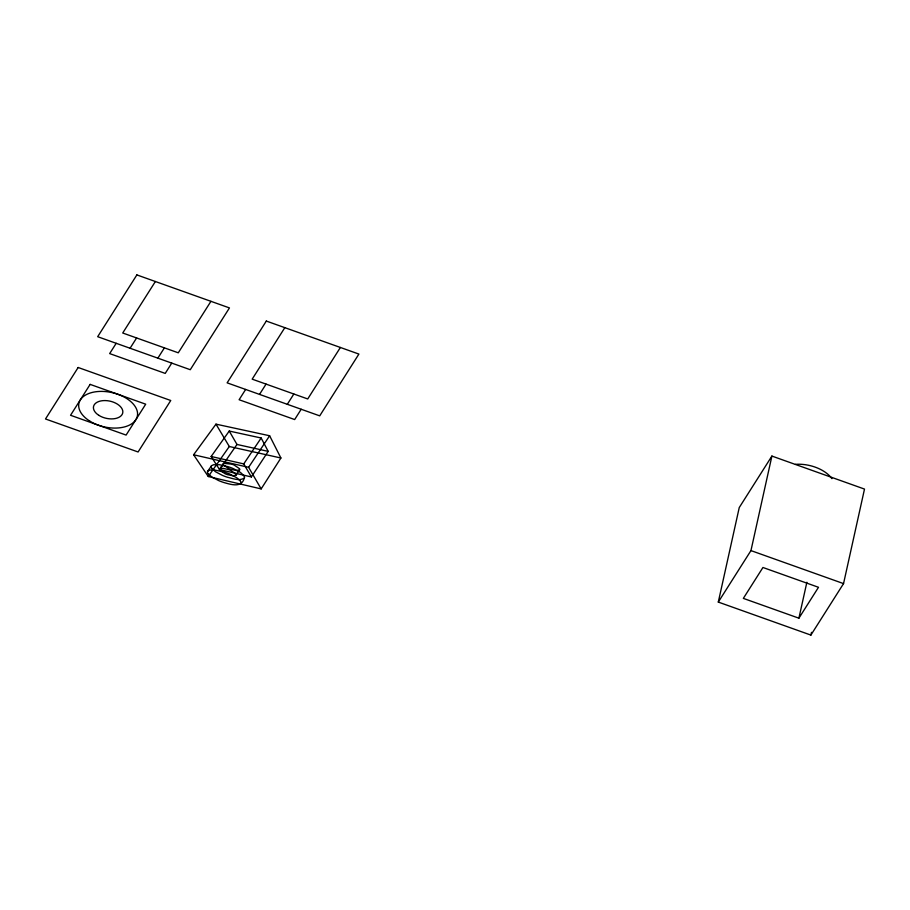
<?xml version="1.0" encoding="UTF-8"?>
<svg xmlns="http://www.w3.org/2000/svg" width="910" height="910" viewBox="0 0 910 910"><rect width="100%" height="100%" fill="white"/><g stroke="black" fill="none" stroke-linecap="round" stroke-linejoin="round"><path stroke-width="1.36" d="M718.297 602.079L739.25 507.564L771.908 456.069L864.5 489.079L843.547 583.606L810.89 635.089L718.297 602.079L750.955 550.596L771.908 456.069M798.9 618.186L818.499 587.291L762.944 567.487L743.345 598.382L798.9 618.186L806.874 582.264M810.89 635.089L811.504 632.348M116.196 343.298L109.666 353.592L165.222 373.407L171.751 363.101M155.382 281.508L122.725 333.003L178.28 352.807L210.938 301.324M130.084 348.246L136.614 337.951M157.862 358.153L164.392 347.859M245.643 389.446L239.114 399.74L294.669 419.555L301.199 409.25M284.83 327.657L252.172 379.151L307.728 398.955L340.385 347.472M259.532 394.394L266.061 384.1M287.31 404.302L293.839 394.007M261.159 488.909L280.906 458.003L269.633 435.753L215.988 424.151L193.602 454.772L208.276 476.522L261.159 488.909L248.612 467.319L193.602 454.772M251.387 476.942L268.188 451.371L261.17 438.006L229.24 431.056L211.143 456.49L219.549 469.583L251.387 476.942L243.743 463.907L211.143 456.49M248.612 467.319L269.633 435.753M236.043 475.088L239.603 469.81A2.741 1.615 12.5 0 0 239.466 468.65L234.166 465.067A18.018 10.59 12.5 0 0 231.709 464.146L223.792 463.338L219.629 468.991L222.734 468.32L228.091 469.435A18.427 10.829 12.5 0 1 230.56 470.356L235.929 473.939A2.696 1.581 12.5 0 1 236.088 475.111L232.903 475.771L227.568 474.656A18.427 10.829 12.5 0 1 225.123 473.746L219.754 470.197A2.73 1.604 12.5 0 1 219.572 468.98M243.743 463.907L261.17 438.006M219.549 469.583L236.987 444.455L229.24 431.056M208.276 476.522L229.297 446.503L215.988 424.151M239.603 469.81L236.463 470.515L231.14 469.412A18.018 10.59 12.5 0 1 228.717 468.513L223.394 464.953A2.787 1.638 12.5 0 1 223.223 463.725M236.987 444.455L268.188 451.371M229.297 446.503L280.906 458.003M750.955 550.596L843.547 583.606M208.026 473.621L211.802 476.999L218.855 480.673A37.708 22.17 12.5 0 0 223.724 482.482C230.548 484.382 241.753 488.34 244.289 478.08C239.307 481.356 232.596 478.387 227.307 477.204A36.855 21.669 12.5 0 1 222.472 475.407L215.465 471.733L211.734 468.343M240.513 481.197L236.839 477.796L229.673 474.008A37.697 22.159 12.5 0 0 224.668 472.142L213.918 469.878L209.88 470.049L207.719 471.175L211.712 465.59L213.611 464.737L219.594 464.737L228.353 466.773A36.844 21.658 12.5 0 1 233.335 468.627L240.456 472.404L244.085 475.828M795.465 464.339A29.916 17.586 12.5 0 1 831.933 478.649M240.456 481.208A5.255 3.094 12.5 0 1 240.82 483.46M208.094 473.609A5.403 3.174 12.5 0 1 207.617 471.141M211.802 468.332A5.505 3.23 12.5 0 1 211.347 465.852M244.028 475.839A5.358 3.151 12.5 0 1 244.369 478.103M78.158 367.492L45.5 418.975L138.093 451.986L170.75 400.502L78.158 367.492M136.864 274.911L97.677 336.7L190.27 369.71L229.456 307.921L136.864 274.911M90.135 384.384L70.548 415.278L126.103 435.082L145.702 404.188L90.135 384.384M266.311 321.059L227.125 382.848L319.717 415.859L358.904 354.07L266.311 321.059M89.612 420.989A29.916 17.586 12.5 0 0 137.217 416.666A29.916 17.586 12.5 0 0 97.541 391.562A29.916 17.586 12.5 0 0 89.612 420.989M98.871 415.358A14.958 8.793 12.5 0 0 122.668 413.197A14.958 8.793 12.5 0 0 102.83 400.65A14.958 8.793 12.5 0 0 98.871 415.358"/></g></svg>
